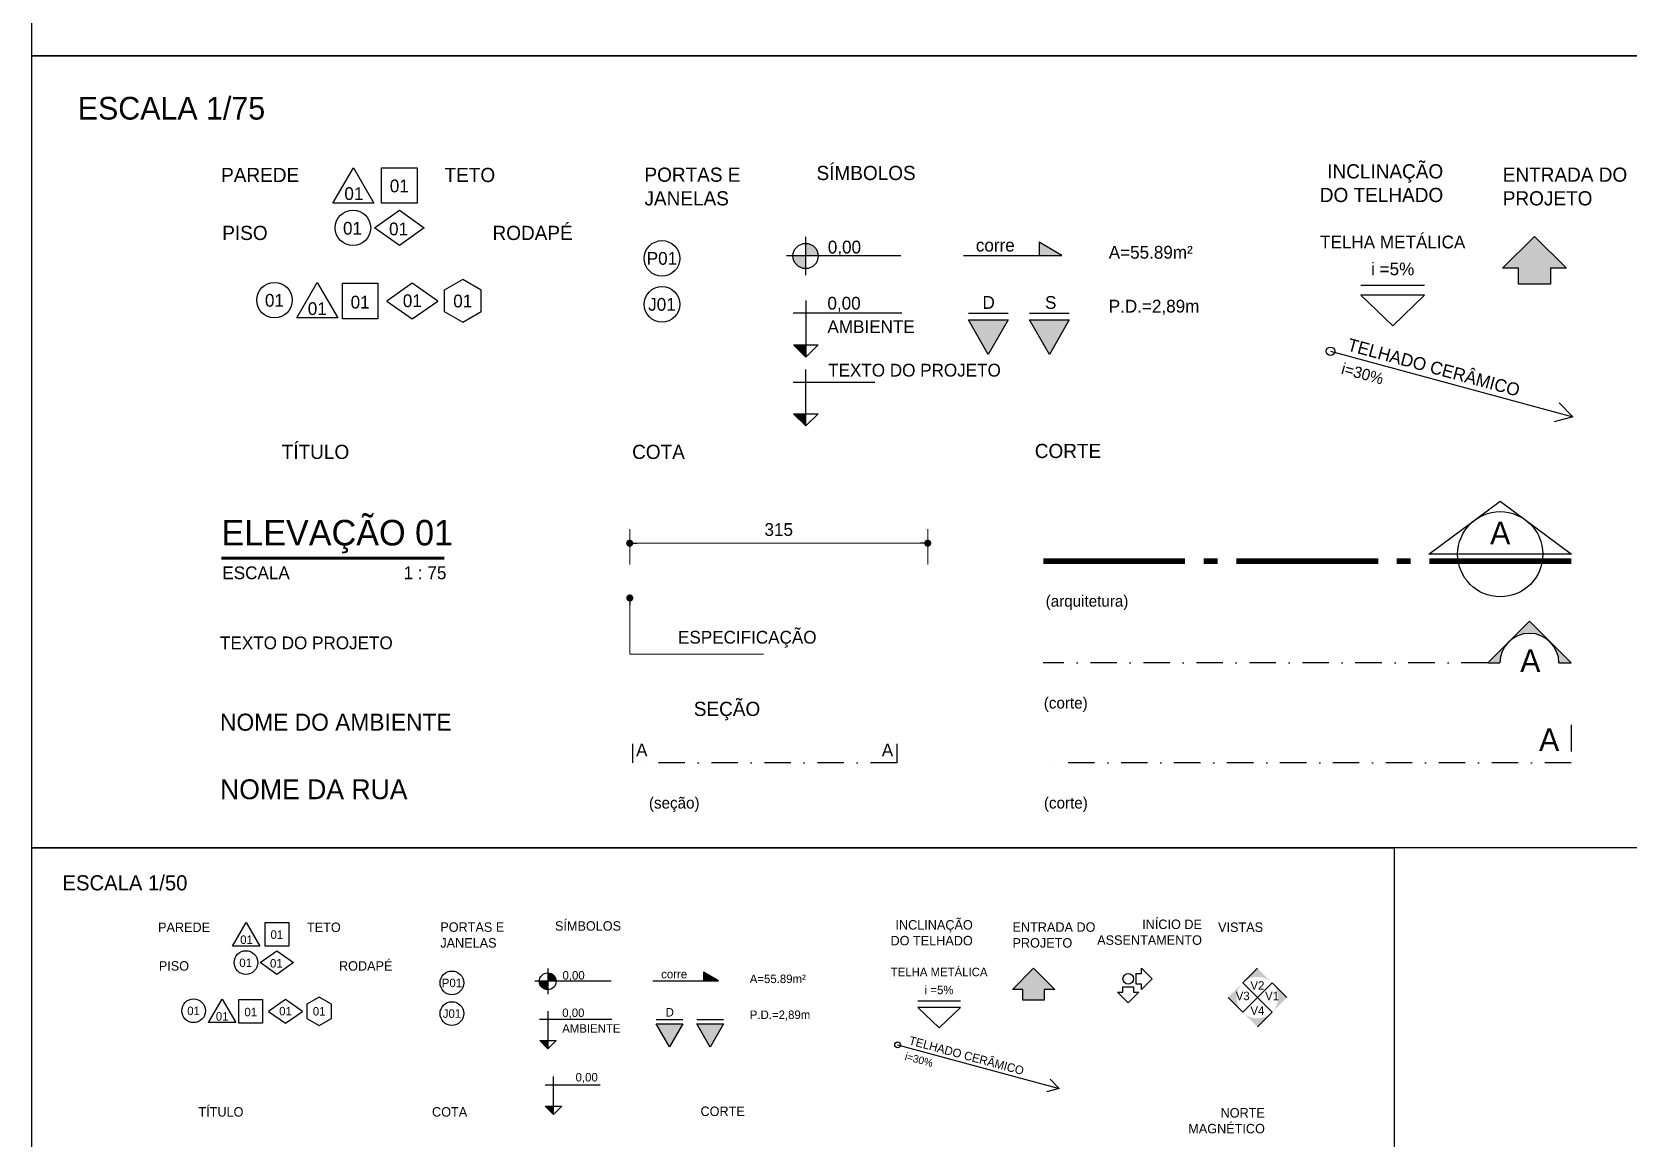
# Model space of a CAD drawing. Header units: centimetres. Extents: x 30244 to 591333, y -111940 to 104227.
# Drawn here: x 40301 to 41988, y -69932 to -68763 of the extents above; entities that cross this region are included whole.
import ezdxf
from ezdxf.enums import TextEntityAlignment as Align

# ---------------------------------------------------------------- set-up
doc = ezdxf.new("R2010")
doc.units = ezdxf.units.CM
doc.header["$LTSCALE"] = 4
doc.linetypes.add('DASHDOT', pattern=[25.4, 12.7, -6.35, 0, -6.35])
for name, color, linetype in [('0.6', 6, 'Continuous'), ('B-CORTE', 4, 'DASHDOT'), ('B-COTAS', 1, 'Continuous'), ('B-SIMBOLOS', 2, 'Continuous'), ('C-TEXTO-02', 2, 'Continuous')]:
    doc.layers.add(name, color=color, linetype=linetype)
doc.layers.add('C-TEXTO-01', color=2, linetype='Continuous', lineweight=20)
doc.layers.add('C-TEXTO-03', color=2, linetype='Continuous', lineweight=20)
doc.styles.add('Esc.50', font='ERASLGHT.TTF', dxfattribs={"height": 9})
doc.styles.add('Esc.75', font='ERASLGHT.TTF', dxfattribs={"height": 13.5})
doc.styles.add('RSA', font='arial.ttf')
doc.styles.add('S0', font='ERASDEMI.TTF')
doc.styles.add('S1', font='romans.shx', dxfattribs={"height": 100})
doc.styles.add('S2', font='romans.shx', dxfattribs={"height": 0.2})
doc.styles.add('Símbolos', font='ERASLGHT.TTF')
doc.dimstyles.new('ARQ75', dxfattribs={"dimscale": 75, "dimtxt": 13.5, "dimasz": 0.1, "dimexe": 0.2, "dimexo": 0.2, "dimgap": 0.1, "dimtad": 1, "dimzin": 12, "dimdsep": 46, "dimtxsty": 'Esc.75', "dimblk": 'DOT', "dimcen": 0.4, "dimclrd": 256, "dimclre": 256, "dimclrt": 2, "dimadec": 0, "dimazin": 0, "dimtfac": 1, "dimtix": 1, "dimtmove": 2, "dimatfit": 3, "dimldrblk": 'DOT', "dimfxl": 0.3, "dimfxlon": 1, "dimtolj": 1, "dimtzin": 12, "dimlwd": 9, "dimlwe": 9, "dimarcsym": 0})

# ---------------------------------------------------------------- blocks, each defined once
blk = doc.blocks.new('PADRÃO - ESPECIFICAÇÕES')
blk.add_lwpolyline([(-168, 276), (-24, 26), (-312, 26), (-168, 276)])
for points in [[(31, 276), (281, 276), (281, 26), (31, 26)], [(-19, -147), (156, -22), (331, -147), (156, -272)]]:
    blk.add_lwpolyline(points, close=True)
blk.add_circle((-171, -147), 125)
at = {"style": 'S1'}
for tag, p in [('PAREDE', (-164, 50)), ('TETO', (156, 103)), ('PISO', (-151, -195)), ('RODAPÉ', (156, -217))]:
    blk.add_attdef(tag, text='', height=100, dxfattribs=at).set_placement(p, align=Align.CENTER)
blk = doc.blocks.new('*U32')
blk.add_lwpolyline([(0.288, 0), (-0.288, 0), (0, 0.498)], close=True)
at = {"style": 'S2'}
blk.add_attdef('PAREDE', text='', height=0.2, dxfattribs=at).set_placement((0, 0.041), align=Align.CENTER)
blk = doc.blocks.new('PADRÃO - PISO')
blk.add_circle((0, 0), 0.25)
at = {"style": 'S2'}
blk.add_attdef('PISO', text='', height=0.2, dxfattribs=at).set_placement((0, -0.092), align=Align.CENTER)
blk = doc.blocks.new('PADRÃO - TETO')
blk.add_lwpolyline([(-0.25, -0.25), (-0.25, 0.25), (0.25, 0.25), (0.25, -0.25)], close=True)
at = {"style": 'S2'}
blk.add_attdef('TETO', text='', height=0.2, dxfattribs=at).set_placement((0, -0.105), align=Align.CENTER)
blk = doc.blocks.new('*U45')
blk.add_lwpolyline([(0.359, 0.25), (0, 0.5), (0, 0.5), (-0.359, 0.25), (-0.359, 0.25), (0, 0), (0.359, 0.25)])
at = {"style": 'S2'}
blk.add_attdef('RODAPÉ', text='', height=0.2, dxfattribs=at).set_placement((0, 0.145), align=Align.CENTER)
blk = doc.blocks.new('PADRÃO - DIVERSOS')
blk.add_lwpolyline([(0, 0.3), (-0.26, 0.15), (-0.26, -0.15), (0, -0.3), (0.26, -0.15), (0.26, 0.15)], close=True)
at = {"style": 'S2'}
blk.add_attdef('DIVERSOS', text='', height=0.2, dxfattribs=at).set_placement((0, -0.092), align=Align.CENTER)
blk = doc.blocks.new('*U42')
blk.add_hatch(color=256).paths.add_polyline_path([(0.485, 0.485), (0.97, 0), (0.485, -0.485, 0.414214)])
for p, q in [((0.485, 0.485), (0, 0)), ((0, 0), (0.485, -0.485)), ((0.97, 0), (0.485, 0.485))]:
    blk.add_line(p, q)
at = {"layer": 'B-SIMBOLOS', "style": 'S2'}
blk.add_attdef('V1-V2-V3-V4', text='', height=0.2, dxfattribs=at).set_placement((0.485, -0.086), align=Align.CENTER)
blk = doc.blocks.new('*U29')
blk.add_hatch(color=256).paths.add_polyline_path([(0.485, -0.485), (0, -0.97), (-0.485, -0.485, 0.414214)])
for p, q in [((0, 0), (-0.485, -0.485)), ((0.485, -0.485), (0, 0)), ((0, -0.97), (0.485, -0.485))]:
    blk.add_line(p, q)
at = {"layer": 'B-SIMBOLOS', "style": 'S2'}
blk.add_attdef('V1-V2-V3-V4', text='', height=0.2, dxfattribs=at).set_placement((0, -0.571), align=Align.CENTER)
blk = doc.blocks.new('*U30')
blk.add_hatch(color=256).paths.add_polyline_path([(-0.485, -0.485), (-0.97, 0), (-0.485, 0.485, 0.414214)])
for p, q in [((0, 0), (-0.485, 0.485)), ((-0.485, -0.485), (0, 0)), ((-0.97, 0), (-0.485, -0.485))]:
    blk.add_line(p, q)
at = {"layer": 'B-SIMBOLOS', "style": 'S2'}
blk.add_attdef('V1-V2-V3-V4', text='', height=0.2, dxfattribs=at).set_placement((-0.485, -0.086), align=Align.CENTER)
blk = doc.blocks.new('*U31')
blk.add_hatch(color=256).paths.add_polyline_path([(-0.485, 0.485), (0, 0.97), (0.485, 0.485, 0.414214)])
for p, q in [((0, 0.97), (-0.485, 0.485)), ((-0.485, 0.485), (0, 0)), ((0, 0), (0.485, 0.485))]:
    blk.add_line(p, q)
at = {"layer": 'B-SIMBOLOS', "style": 'S2'}
blk.add_attdef('V1-V2-V3-V4', text='', height=0.2, dxfattribs=at).set_placement((0, 0.399), align=Align.CENTER)
blk = doc.blocks.new('*U21')
h = blk.add_hatch(color=256)
h.paths.add_polyline_path([(0.269, 0.178), (0.269, 0), (0.447, 0, 0.414214)])
h.paths.add_polyline_path([(0.269, 0), (0.091, 0, 0.414214), (0.269, -0.178)])
for p, q in [((0.269, 0.269), (0.269, -0.269)), ((1.61, 0), (0, 0))]:
    blk.add_line(p, q)
blk.add_circle((0.269, 0), 0.178)
at = {"style": 'S2'}
blk.add_attdef('NÍVEL', (0.582, 0.036), '', height=0.2, dxfattribs=at)
blk = doc.blocks.new('PADRÃO - NIVEL AMBIENTE1')
blk.add_hatch(color=256).paths.add_polyline_path([(0.269, -0.447), (0.095, -0.447), (0.269, -0.62)])
for p, q in [((0.269, 0.178), (0.269, -0.62)), ((1.621, 0), (0.091, 0)), ((0.269, -0.62), (0.095, -0.447)), ((0.095, -0.447), (0.443, -0.447)), ((0.269, -0.62), (0.443, -0.447))]:
    blk.add_line(p, q)
at = {"style": 'S2'}
for tag, p in [('NÍVEL', (0.572, 0.051)), ('AMBIENTE', (0.572, -0.28))]:
    blk.add_attdef(tag, p, '', height=0.2, dxfattribs=at)
blk = doc.blocks.new('*U33')
blk.add_line((-0.45, 0.573), (0.45, 0.573))
blk.add_lwpolyline([(0, 0), (0.45, 0.433), (-0.45, 0.433)], close=True)
at = {"style": 'S2'}
for tag, p in [('COBERTURA', (0, 1.092)), ('INCLINAÇÃO', (0, 0.713))]:
    blk.add_attdef(tag, text='', height=0.2, dxfattribs=at).set_placement(p, align=Align.CENTER)
blk = doc.blocks.new('DESCE11')
h = blk.add_hatch(color=256)
h.dxf.hatch_style = 1
h.paths.add_polyline_path([(-1779.84, 290.55), (-1792.34, 290.55), (-1786.09, 279.72)])
blk.add_line((-1779.84, 292.55), (-1792.34, 292.55))
blk.add_lwpolyline([(-1786.09, 279.72), (-1792.34, 290.55), (-1779.84, 290.55)], close=True)
blk = doc.blocks.new('*U47')
blk.add_line((6.25, 12.83), (-6.25, 12.83))
blk.add_lwpolyline([(0, 0), (-6.25, 10.83), (6.25, 10.83)], close=True)
at = {"layer": 'C-TEXTO-01', "style": 'Símbolos'}
blk.add_text('D', height=4, dxfattribs=at).set_placement((-1.82, 14.31))
blk = doc.blocks.new('A$C114277C9')
h = blk.add_hatch(color=256)
h.dxf.hatch_style = 1
h.paths.add_polyline_path([(852, 148), (852, 0), (1109, 0)])
for p, q in [((0, 0), (1109, 0)), ((1109, 0), (852, 148)), ((852, 148), (852, 0))]:
    blk.add_line(p, q)
blk = doc.blocks.new('JANELA')
blk.add_circle((0, 0), 31.2)
at = {"color": 7, "style": 'RSA'}
blk.add_attdef('J', text='', height=20, dxfattribs=at).set_placement((0, 0), align=Align.MIDDLE_CENTER)
blk = doc.blocks.new('SENTIDO INCL')
for p, q in [((0, 0), (295, 0)), ((295, 0), (275.1, 11.5)), ((295, 0), (275.1, -11.5))]:
    blk.add_line(p, q)
blk.add_circle((0, 0), 5)
at = {"color": 7, "style": 'RSA'}
for tag, p in [('SENTIDO', (17.9, 6)), ('INCLINAÇÃO', (18.3, -22.1))]:
    blk.add_attdef(tag, p, '', height=15, dxfattribs=at)
blk = doc.blocks.new('*U28')
for p, q in [((-0.5, 0.25), (0, 0.75)), ((0, 0.75), (0.5, 0.25)), ((-0.25, 0.25), (-0.5, 0.25)), ((-0.25, 0), (-0.25, 0.25)), ((0.5, 0.25), (0.25, 0.25)), ((0.25, 0.25), (0.25, 0)), ((0.25, 0), (-0.25, 0))]:
    blk.add_line(p, q)
blk = doc.blocks.new('*U41')
for p, q in [((0.187, -0.125), (0.187, 0.125)), ((0.187, 0.125), (0.312, 0.125)), ((0.312, 0.25), (0.562, 0)), ((0.312, 0.125), (0.312, 0.25)), ((0.562, 0), (0.312, -0.25)), ((0, -0.562), (-0.25, -0.313)), ((-0.25, -0.313), (-0.125, -0.313)), ((-0.125, -0.313), (-0.125, -0.187)), ((-0.125, -0.187), (0.125, -0.187)), ((0.25, -0.313), (0, -0.562)), ((0.125, -0.187), (0.125, -0.313)), ((0.125, -0.313), (0.25, -0.313)), ((0.312, -0.125), (0.187, -0.125)), ((0.312, -0.25), (0.312, -0.125))]:
    blk.add_line(p, q)
blk.add_circle((0, 0), 0.125)
blk = doc.blocks.new('*U48')
blk.add_line((-1779.84, 292.55), (-1792.34, 292.55))
blk.add_lwpolyline([(-1786.09, 279.72), (-1792.34, 290.55), (-1779.84, 290.55)], close=True)
at = {"layer": 'C-TEXTO-01', "style": 'Símbolos'}
blk.add_text('S', height=4, dxfattribs=at).set_placement((-1787.45, 294.03))
blk = doc.blocks.new('DOT')
at = {"color": 0, "linetype": 'ByBlock'}
blk.add_line((-0.5, 0), (-1, 0), dxfattribs=at)
at = {"color": 0, "linetype": 'ByBlock', "const_width": 0.5}
blk.add_lwpolyline([(-0.25, 0, 1), (0.25, 0, 1)], format="xyb", close=True, dxfattribs=at)
blk = doc.blocks.new('*D50')
at = {"layer": 'B-COTAS', "lineweight": 9, "transparency": 16777216}
for p, q in [((40932.5, -69326.1), (40932.5, -69288.6)), ((41247.5, -69326.1), (41247.5, -69288.6)), ((40940, -69303.6), (41240, -69303.6))]:
    blk.add_line(p, q, dxfattribs=at)
at = {"layer": 'DEFPOINTS', "color": 0, "transparency": 16777216}
for p in [(41247.5, -69303.6), (40932.5, -69421), (41247.5, -69421.1)]:
    blk.add_point(p, dxfattribs=at)
at = {"layer": 'B-COTAS', "lineweight": 9, "transparency": 16777216, "xscale": 7.5, "yscale": 7.5, "zscale": 7.5, "rotation": 180}
blk.add_blockref('DOT', (40932.5, -69303.6), dxfattribs=at)
at = {"layer": 'B-COTAS', "lineweight": 9, "transparency": 16777216, "xscale": 7.5, "yscale": 7.5, "zscale": 7.5}
blk.add_blockref('DOT', (41247.5, -69303.6), dxfattribs=at)
at = {"layer": 'B-COTAS', "color": 2, "transparency": 16777216, "insert": (41090, -69289.2), "char_height": 13.5, "attachment_point": 5, "style": 'Esc.75'}
blk.add_mtext('\\A1;315', dxfattribs=at)
blk = doc.blocks.new('_Dot')
at = {"color": 0, "linetype": 'ByBlock', "lineweight": -2}
blk.add_line((-0.5, 0), (-1, 0), dxfattribs=at)
at = {"color": 0, "linetype": 'ByBlock', "const_width": 0.5}
blk.add_lwpolyline([(-0.25, 0, 1), (0.25, 0, 1)], format="xyb", close=True, dxfattribs=at)
blk = doc.blocks.new('*U40')
blk.add_lwpolyline([(40.25, 5.28), (46.53, 0.6), (33.97, 0.6)], close=True)
at = {"ltscale": 0.7, "const_width": 0.5}
for points in [[(12.5, 0), (0, 0)], [(15.37, 0), (14.12, 0)], [(29.5, 0), (17, 0)], [(32.37, 0), (31.12, 0)], [(46.5, 0), (34, 0)]]:
    blk.add_lwpolyline(points, dxfattribs=at)
blk.add_circle((40.25, 0.6), 3.75)
at = {"style": 'S0'}
blk.add_attdef('LETRA_CORTE', text='', height=2, dxfattribs=at).set_placement((40.25, 2.48), align=Align.MIDDLE_CENTER)
blk = doc.blocks.new('A$C4B335074')
at = {"layer": 'B-CORTE', "linetype": 'Continuous'}
h = blk.add_hatch(color=256, dxfattribs=at)
h.paths.add_polyline_path([(14.71, 14.71), (7.35, 7.35, -0.414214), (22.06, 7.35)])
h.paths.add_polyline_path([(22.06, 7.35, -0.198912), (25.11, 0), (29.42, 0)])
h.paths.add_polyline_path([(7.35, 7.35), (0, 0), (4.31, 0, -0.198912)])
for p, q in [((14.71, 14.71), (0, 0)), ((29.42, 0), (14.71, 14.71)), ((0, 0), (4.31, 0)), ((25.11, 0), (29.42, 0))]:
    blk.add_line(p, q, dxfattribs=at)
at = {"layer": 'B-CORTE', "linetype": 'Continuous', "ltscale": 0.4}
blk.add_arc((14.71, 0), 10.4, 0, 180, dxfattribs=at)
blk = doc.blocks.new('NÍVEL 50')
at = {"layer": 'B-SIMBOLOS'}
h = blk.add_hatch(color=256, dxfattribs=at)
h.dxf.hatch_style = 1
h.paths.add_polyline_path([(40852, -69907.3), (40852, -69898.6), (40843.3, -69898.6)])
blk.add_line((40843.1, -69876.2), (40901.2, -69876.2), dxfattribs=at)
blk.add_lwpolyline([(40852, -69907.3), (40843.3, -69898.6), (40860.7, -69898.6), (40852, -69907.3), (40852, -69867.3)], dxfattribs=at)
blk = doc.blocks.new('NÍVEL 75')
at = {"layer": 'B-SIMBOLOS'}
h = blk.add_hatch(color=256, dxfattribs=at)
h.dxf.hatch_style = 1
h.paths.add_polyline_path([(41105.7, -69166.7), (41118.8, -69179.7), (41118.8, -69166.7)])
blk.add_line((41105.4, -69133.2), (41191.5, -69133.2), dxfattribs=at)
blk.add_lwpolyline([(41118.8, -69179.7), (41105.7, -69166.7), (41131.8, -69166.7), (41118.8, -69179.7), (41118.8, -69119.9)], dxfattribs=at)

msp = doc.modelspace()

# ---------------------------------------------------------------- hatches: boundary and pattern name
at = {"layer": 'B-SIMBOLOS'}
h = msp.add_hatch(color=256, dxfattribs=at)
h.dxf.hatch_style = 1
h.paths.add_polyline_path([(41888.758, -68979.26), (41855.008, -69013.01), (41871.883, -69013.01), (41871.883, -69029.885), (41905.633, -69029.885), (41905.633, -69013.01), (41922.508, -69013.01)])
h = msp.add_hatch(color=256, dxfattribs=at)
h.dxf.hatch_style = 1
h.paths.add_polyline_path([(41332.59, -69067.625), (41290.403, -69067.625), (41311.496, -69104.16)])
h = msp.add_hatch(color=256, dxfattribs=at)
h.dxf.hatch_style = 1
h.paths.add_polyline_path([(41397.097, -69067.633), (41354.909, -69067.633), (41376.003, -69104.168)])
h = msp.add_hatch(color=256, dxfattribs=at)
h.dxf.hatch_style = 1
h.paths.add_polyline_path([(41359.418, -69752.815), (41336.918, -69775.315), (41348.168, -69775.315), (41348.168, -69786.565), (41370.668, -69786.565), (41370.668, -69775.315), (41381.918, -69775.315)])
h = msp.add_hatch(color=256, dxfattribs=at)
h.dxf.hatch_style = 1
h.paths.add_polyline_path([(40988.639, -69811.725), (40960.514, -69811.725), (40974.576, -69836.082)])

# ---------------------------------------------------------------- linework, layer by layer
at = {"layer": 'B-CORTE', "ltscale": 0.55}
msp.add_line((41839.297, -69430.076), (41369.544, -69430.076), dxfattribs=at)
for points in [[(41927.544, -69495.649), (41927.544, -69535.77), (41369.544, -69535.77)], [(41214.856, -69515.709), (41214.856, -69535.77), (40935.856, -69535.77), (40935.856, -69515.709)]]:
    msp.add_lwpolyline(points, dxfattribs=at)
at = {"layer": 'C-TEXTO-01', "const_width": 3}
msp.add_lwpolyline([(40501.008, -69319.444), (40736.513, -69319.444)], dxfattribs=at)
at = {"layer": 'DEFPOINTS', "color": 9}
for points in [[(40300.736, -67672.183), (43180.334, -67672.183), (43180.334, -68788.412), (40300.736, -68788.412)], [(40300.736, -68788.412), (42460.434, -68788.412), (42460.434, -69625.583), (40300.736, -69625.583)], [(40300.736, -69625.583), (41740.535, -69625.583), (41740.535, -70183.697), (40300.736, -70183.697)]]:
    msp.add_lwpolyline(points, close=True, dxfattribs=at)

# ---------------------------------------------------------------- block references
at = {"layer": '0.6'}
for name in ['NÍVEL 75', 'NÍVEL 50']:
    msp.add_blockref(name, (0, 0), dxfattribs=at)
at = {"layer": 'B-CORTE', "xscale": 3, "yscale": 3, "zscale": 3}
msp.add_blockref('A$C4B335074', (41839.297, -69430.076), dxfattribs=at)
at = {"layer": 'B-SIMBOLOS'}
ref = msp.add_blockref('PADRÃO - ESPECIFICAÇÕES', (40665.665, -68948.232), dxfattribs=dict(at, xscale=0.150000000030559, yscale=0.150000000030559, zscale=0.150000000030559))
ref.add_attrib('RODAPÉ', '01', dxfattribs={"layer": 'C-TEXTO-01', "height": 13.5, "style": 'Símbolos'}).set_placement((40688.204, -68978.134), align=Align.CENTER)
ref.add_attrib('TETO', '01', dxfattribs={"layer": 'C-TEXTO-01', "height": 13.5, "style": 'Símbolos'}).set_placement((40688.998, -68932.732), align=Align.CENTER)
ref.add_attrib('PISO', '01', dxfattribs={"layer": 'C-TEXTO-01', "height": 13.5, "style": 'Símbolos'}).set_placement((40639.549, -68977.471), align=Align.CENTER)
ref.add_attrib('PAREDE', '01', dxfattribs={"layer": 'C-TEXTO-01', "height": 13.5, "style": 'Símbolos'}).set_placement((40640.996, -68940.804), align=Align.CENTER)
ref = msp.add_blockref('*U33', (41738.907, -69073.889), dxfattribs=dict(at, xscale=75, yscale=75, zscale=75))
ref.add_attrib('COBERTURA', 'TELHA METÁLICA', dxfattribs={"layer": 'C-TEXTO-01', "height": 13.5, "style": 'Símbolos'}).set_placement((41738.907, -68991.978), align=Align.CENTER)
ref.add_attrib('INCLINAÇÃO', 'i =5%', dxfattribs={"layer": 'C-TEXTO-01', "height": 13.5, "style": 'Símbolos'}).set_placement((41738.907, -69020.411), align=Align.CENTER)
ref = msp.add_blockref('JANELA', (40966.587, -69002.551), dxfattribs=dict(at, xscale=0.602678571434808, yscale=0.602678571434808, zscale=0.602678571434808))
ref.add_attrib('J', 'P01', dxfattribs={"layer": 'C-TEXTO-01', "color": 1, "height": 13.5, "style": 'Símbolos'}).set_placement((40966.588, -69002.55), align=Align.MIDDLE_CENTER)
ref = msp.add_blockref('*U21', (41098.247, -68999.995), dxfattribs=dict(at, xscale=75, yscale=75, zscale=75))
ref.add_attrib('NÍVEL', '0,00', (41141.878, -68997.305), dxfattribs={"layer": 'C-TEXTO-01', "height": 13.5, "style": 'Esc.75'})
for name, p, xscale, yscale, zscale in [('A$C114277C9', (41285.294, -68999.346), 0.09375, 0.09375, 0.09375), ('*U28', (41888.758, -69029.885), 67.5, 67.5, 67.5), ('*U47', (41311.496, -69104.16), 3.375, 3.375, 3.375), ('*U48', (47404.072, -70048.23), 3.375, 3.375, 3.375), ('*U28', (41359.418, -69786.565), 45, 45, 45), ('*U41', (41459.408, -69764.065), 45, 45, 45), ('A$C114277C9', (40957.108, -69766.206), 0.0625, 0.0625, 0.0625), ('*U47', (40974.576, -69836.082), 2.25, 2.25, 2.25), ('DESCE11', (45036.294, -70465.462), 2.25, 2.25, 2.25)]:
    msp.add_blockref(name, p, dxfattribs=dict(at, xscale=xscale, yscale=yscale, zscale=zscale))
ref = msp.add_blockref('PADRÃO - PISO', (40557.061, -69046.749), dxfattribs=dict(at, xscale=75, yscale=75, zscale=75))
ref.add_attrib('PISO', '01', dxfattribs={"layer": 'C-TEXTO-01', "height": 13.5, "style": 'Símbolos'}).set_placement((40557.061, -69053.618), align=Align.CENTER)
ref = msp.add_blockref('*U32', (40602.315, -69065.499), dxfattribs=dict(at, xscale=75, yscale=75, zscale=75))
ref.add_attrib('PAREDE', '01', dxfattribs={"layer": 'C-TEXTO-01', "height": 13.5, "style": 'Símbolos'}).set_placement((40602.315, -69062.389), align=Align.CENTER)
ref = msp.add_blockref('PADRÃO - DIVERSOS', (40756.04, -69047.468), dxfattribs=dict(at, xscale=75, yscale=75, zscale=75))
ref.add_attrib('DIVERSOS', '01', dxfattribs={"layer": 'C-TEXTO-01', "height": 13.5, "style": 'Símbolos'}).set_placement((40756.04, -69054.337), align=Align.CENTER)
ref = msp.add_blockref('PADRÃO - TETO', (40647.611, -69047.616), dxfattribs=dict(at, xscale=75, yscale=75, zscale=75))
ref.add_attrib('TETO', '01', dxfattribs={"layer": 'C-TEXTO-01', "height": 13.5, "style": 'Símbolos'}).set_placement((40647.611, -69055.521), align=Align.CENTER)
ref = msp.add_blockref('*U45', (40702.775, -69066.366), dxfattribs=dict(at, xscale=75, yscale=75, zscale=75))
ref.add_attrib('RODAPÉ', '01', dxfattribs={"layer": 'C-TEXTO-01', "height": 13.5, "style": 'Símbolos'}).set_placement((40702.775, -69054.04), align=Align.CENTER)
ref = msp.add_blockref('JANELA', (40966.587, -69051.144), dxfattribs=dict(at, xscale=0.602678571434808, yscale=0.602678571434808, zscale=0.602678571434808))
ref.add_attrib('J', 'J01', dxfattribs={"layer": 'C-TEXTO-01', "color": 1, "height": 13.5, "style": 'Símbolos'}).set_placement((40966.588, -69051.143), align=Align.MIDDLE_CENTER)
ref = msp.add_blockref('PADRÃO - NIVEL AMBIENTE1', (41098.574, -69060.473), dxfattribs=dict(at, xscale=75, yscale=75, zscale=75))
ref.add_attrib('NÍVEL', '0,00', (41141.481, -69056.647), dxfattribs={"layer": 'C-TEXTO-01', "height": 13.5, "style": 'Símbolos'})
ref.add_attrib('AMBIENTE', 'AMBIENTE', (41141.481, -69081.495), dxfattribs={"layer": 'C-TEXTO-01', "height": 13.5, "style": 'Símbolos'})
ref = msp.add_blockref('SENTIDO INCL', (41673.069, -69100.719), dxfattribs=dict(at, xscale=0.8999999999706341, yscale=0.8999999999706341, zscale=0.8999999999706341, rotation=344.8662196923002))
ref.add_attrib('INCLINAÇÃO', 'i=30%', (41683.732, -69124.213), dxfattribs={"layer": 'C-TEXTO-01', "height": 12, "rotation": 344.86622, "style": 'Símbolos'})
ref.add_attrib('SENTIDO', 'TELHADO CERÂMICO', (41690.006, -69099.741), dxfattribs={"layer": 'C-TEXTO-01', "height": 13.5, "rotation": 344.86622, "style": 'Símbolos'})
ref = msp.add_blockref('*U40', (41369.544, -69322.45), dxfattribs=dict(at, xscale=12, yscale=12, zscale=12))
ref.add_attrib('LETRA_CORTE', 'A', dxfattribs={"layer": 'C-TEXTO-01', "lineweight": -2, "height": 24, "style": 'Símbolos'}).set_placement((41852.544, -69292.75), align=Align.MIDDLE_CENTER)
ref = msp.add_blockref('PADRÃO - ESPECIFICAÇÕES', (40544.022, -69732.13), dxfattribs=dict(at, xscale=0.1000000000203727, yscale=0.1000000000203727, zscale=0.1000000000203727))
ref.add_attrib('RODAPÉ', '01', dxfattribs={"layer": 'C-TEXTO-01', "height": 9, "style": 'Símbolos'}).set_placement((40559.048, -69752.065), align=Align.CENTER)
ref.add_attrib('TETO', '01', dxfattribs={"layer": 'C-TEXTO-01', "height": 9, "style": 'Símbolos'}).set_placement((40559.578, -69721.797), align=Align.CENTER)
ref.add_attrib('PISO', '01', dxfattribs={"layer": 'C-TEXTO-01', "height": 9, "style": 'Símbolos'}).set_placement((40526.611, -69751.622), align=Align.CENTER)
ref.add_attrib('PAREDE', '01', dxfattribs={"layer": 'C-TEXTO-01', "height": 9, "style": 'Símbolos'}).set_placement((40527.576, -69727.178), align=Align.CENTER)
ref = msp.add_blockref('*U21', (40832.41, -69766.639), dxfattribs=dict(at, xscale=50, yscale=50, zscale=50))
ref.add_attrib('NÍVEL', '0,00', (40861.498, -69764.845), dxfattribs={"layer": 'C-TEXTO-01', "height": 9, "style": 'Esc.50'})
ref = msp.add_blockref('*U33', (41259.517, -69815.901), dxfattribs=dict(at, xscale=50, yscale=50, zscale=50))
ref.add_attrib('COBERTURA', 'TELHA METÁLICA', dxfattribs={"layer": 'C-TEXTO-01', "height": 9, "style": 'Símbolos'}).set_placement((41259.517, -69761.294), align=Align.CENTER)
ref.add_attrib('INCLINAÇÃO', 'i =5%', dxfattribs={"layer": 'C-TEXTO-01', "height": 9, "style": 'Símbolos'}).set_placement((41259.517, -69780.249), align=Align.CENTER)
ref = msp.add_blockref('*U31', (41595.886, -69783.851), dxfattribs=dict(at, xscale=32, yscale=32, zscale=32))
ref.add_attrib('V1-V2-V3-V4', 'V2', dxfattribs={"layer": 'C-TEXTO-01', "height": 9, "style": 'Símbolos'}).set_placement((41595.886, -69771.072), align=Align.MIDDLE_CENTER)
ref = msp.add_blockref('JANELA', (40744.637, -69768.343), dxfattribs=dict(at, xscale=0.401785714289872, yscale=0.401785714289872, zscale=0.401785714289872))
ref.add_attrib('J', 'P01', dxfattribs={"layer": 'C-TEXTO-01', "color": 1, "height": 9, "style": 'Símbolos'}).set_placement((40744.637, -69768.342), align=Align.MIDDLE_CENTER)
ref = msp.add_blockref('*U30', (41595.886, -69783.851), dxfattribs=dict(at, xscale=32, yscale=32, zscale=32))
ref.add_attrib('V1-V2-V3-V4', 'V3', dxfattribs={"layer": 'C-TEXTO-01', "height": 9, "style": 'Símbolos'}).set_placement((41580.368, -69786.589), align=Align.CENTER)
ref = msp.add_blockref('*U42', (41595.886, -69783.851), dxfattribs=dict(at, xscale=32, yscale=32, zscale=32))
ref.add_attrib('V1-V2-V3-V4', 'V1', dxfattribs={"layer": 'C-TEXTO-01', "height": 9, "style": 'Símbolos'}).set_placement((41611.404, -69786.589), align=Align.CENTER)
ref = msp.add_blockref('PADRÃO - PISO', (40471.62, -69797.808), dxfattribs=dict(at, xscale=50, yscale=50, zscale=50))
ref.add_attrib('PISO', '01', dxfattribs={"layer": 'C-TEXTO-01', "height": 9, "style": 'Símbolos'}).set_placement((40471.62, -69802.387), align=Align.CENTER)
ref = msp.add_blockref('*U32', (40501.789, -69810.308), dxfattribs=dict(at, xscale=50, yscale=50, zscale=50))
ref.add_attrib('PAREDE', '01', dxfattribs={"layer": 'C-TEXTO-01', "height": 9, "style": 'Símbolos'}).set_placement((40501.789, -69808.235), align=Align.CENTER)
ref = msp.add_blockref('PADRÃO - TETO', (40531.986, -69798.386), dxfattribs=dict(at, xscale=50, yscale=50, zscale=50))
ref.add_attrib('TETO', '01', dxfattribs={"layer": 'C-TEXTO-01', "height": 9, "style": 'Símbolos'}).set_placement((40531.986, -69803.656), align=Align.CENTER)
ref = msp.add_blockref('*U45', (40568.762, -69810.886), dxfattribs=dict(at, xscale=50, yscale=50, zscale=50))
ref.add_attrib('RODAPÉ', '01', dxfattribs={"layer": 'C-TEXTO-01', "height": 9, "style": 'Símbolos'}).set_placement((40568.762, -69802.668), align=Align.CENTER)
ref = msp.add_blockref('PADRÃO - DIVERSOS', (40604.272, -69798.287), dxfattribs=dict(at, xscale=50, yscale=50, zscale=50))
ref.add_attrib('DIVERSOS', '01', dxfattribs={"layer": 'C-TEXTO-01', "height": 9, "style": 'Símbolos'}).set_placement((40604.272, -69802.867), align=Align.CENTER)
ref = msp.add_blockref('*U29', (41595.886, -69783.851), dxfattribs=dict(at, xscale=32, yscale=32, zscale=32))
ref.add_attrib('V1-V2-V3-V4', 'V4', dxfattribs={"layer": 'C-TEXTO-01', "height": 9, "style": 'Símbolos'}).set_placement((41595.886, -69802.107), align=Align.CENTER)
ref = msp.add_blockref('JANELA', (40744.637, -69800.738), dxfattribs=dict(at, xscale=0.401785714289872, yscale=0.401785714289872, zscale=0.401785714289872))
ref.add_attrib('J', 'J01', dxfattribs={"layer": 'C-TEXTO-01', "color": 1, "height": 9, "style": 'Símbolos'}).set_placement((40744.637, -69800.737), align=Align.MIDDLE_CENTER)
ref = msp.add_blockref('PADRÃO - NIVEL AMBIENTE1', (40832.628, -69806.957), dxfattribs=dict(at, xscale=50, yscale=50, zscale=50))
ref.add_attrib('NÍVEL', '0,00', (40861.233, -69804.407), dxfattribs={"layer": 'C-TEXTO-01', "height": 9, "style": 'Símbolos'})
ref.add_attrib('AMBIENTE', 'AMBIENTE', (40861.233, -69820.972), dxfattribs={"layer": 'C-TEXTO-01', "height": 9, "style": 'Símbolos'})
ref = msp.add_blockref('SENTIDO INCL', (41215.625, -69833.788), dxfattribs=dict(at, xscale=0.5999999999804227, yscale=0.5999999999804227, zscale=0.5999999999804227, rotation=344.8662196923002))
ref.add_attrib('INCLINAÇÃO', 'i=30%', (41222.733, -69849.451), dxfattribs={"layer": 'C-TEXTO-01', "height": 8, "rotation": 344.86622, "style": 'Símbolos'})
ref.add_attrib('SENTIDO', 'TELHADO CERÂMICO', (41226.916, -69833.136), dxfattribs={"layer": 'C-TEXTO-01', "height": 9, "rotation": 344.86622, "style": 'Símbolos'})

# ---------------------------------------------------------------- texts
at = {"layer": 'B-COTAS', "color": 2, "insert": (40983.559, -69396.24), "char_height": 13.5, "attachment_point": 1, "style": 'Esc.75'}
msp.add_mtext('ESPECIFICAÇÃO', dxfattribs=at)
at = {"layer": 'C-TEXTO-01', "attachment_point": 7, "style": 'Símbolos'}
for s, insert, char_height in [('corre', (41298.331, -68995.505), 13.5), ('A=55.89m²', (41438.784, -69003.05), 13.5), ('P.D.=2,89m', (41438.784, -69062.31), 13.5), ('corre', (40965.799, -69763.645), 9), ('A=55.89m²', (41059.435, -69768.675), 9), ('P.D.=2,89m', (41059.435, -69808.182), 9)]:
    msp.add_mtext(s, dxfattribs=dict(at, insert=insert, char_height=char_height))
at = {"layer": 'C-TEXTO-01', "attachment_point": 1, "style": 'Símbolos'}
for s, insert, char_height, width in [('TEXTO DO PROJETO', (41142.207, -69113.961), 13.5, 293.85658), ('TEXTO DO PROJETO', (40499.535, -69402.176), 13.5, 293.85658), ('A', (41873.61, -69415.772), 24, 33.85397), ('A', (41893.566, -69499.21), 24, 33.85397), ('0,00', (40875.323, -69863.558), 9, 36.98947)]:
    msp.add_mtext(s, dxfattribs=dict(at, insert=insert, char_height=char_height, width=width))
at = {"layer": 'C-TEXTO-02', "insert": (40501.008, -69314.273), "char_height": 27, "attachment_point": 7, "style": 'Símbolos'}
msp.add_mtext('ELEVAÇÃO 01', dxfattribs=at)
at = {"layer": 'C-TEXTO-02', "attachment_point": 1, "style": 'Símbolos'}
for s, insert, char_height, width in [('ESCALA                        1 : 75', (40501.979, -69328.139), 13.5, 303.8115), ('NOME DO AMBIENTE', (40499.535, -69483.752), 18, 293.85658)]:
    msp.add_mtext(s, dxfattribs=dict(at, insert=insert, char_height=char_height, width=width))
at = {"layer": 'C-TEXTO-03', "attachment_point": 1, "style": 'Símbolos'}
for s, insert, char_height, width in [('A', (40939.262, -69515.39), 13.5, 15.44326), ('A', (41198.949, -69515.39), 13.5, 15.44326), ('NOME DA RUA', (40499.535, -69553.168), 21, 293.85658)]:
    msp.add_mtext(s, dxfattribs=dict(at, insert=insert, char_height=char_height, width=width))
at = {"layer": 'DEFPOINTS', "color": 9, "attachment_point": 7, "style": 'Símbolos'}
for s, insert, char_height in [('ESCALA 1/75', (40349.214, -68856.181), 24), ('ESCALA 1/50', (40333.055, -69670.762), 16)]:
    msp.add_mtext(s, dxfattribs=dict(at, insert=insert, char_height=char_height))
at = {"layer": 'DEFPOINTS', "attachment_point": 3, "style": 'Símbolos'}
for s, insert, char_height, width in [('\\A1;\\pxql;PAREDE', (40636.078, -68906.869), 15, 135.38635), ('\\A1;\\pxql;TETO', (40872.228, -68906.869), 15, 135.38635), ('\\A1;\\pxql;PORTAS E JANELAS', (41083.515, -68906.565), 15, 135.38635), ('\\A1;SÍMBOLOS', (41234.724, -68904.755), 15, 135.38635), ('INCLINAÇÃO\\PDO TELHADO', (41792.27, -68903.009), 15, 135.38635), ('\\pxql;ENTRADA DO\\PPROJETO', (41990.612, -68906.531), 15, 135.38635), ('\\A1;\\pxql;{\\fAvantGarde Bk BT|b0|i0|c0|p34;PISO}', (40637.284, -68968.107), 15, 135.38635), ('\\A1;RODAPÉ', (40872.228, -68968.107), 15, 135.38635), ('\\A1;{\\fAvantGarde Bk BT|b0|i0|c0|p34;TÍTULO}', (40636.078, -69199.536), 15, 135.38635), ('\\A1;\\pxql;COTA ', (41070.457, -69199.536), 15, 135.38635), ('{\\fAvantGarde Bk BT|b0|i0|c0|p34;CORTE }', (41430.831, -69198.598), 15, 135.38635), ('{\\fAvantGarde Bk BT|b0|i0|c0|p34;(arquitetura)}', (41459.553, -69358.712), 12, 135.38635), ('{\\fAvantGarde Bk BT|b0|i0|c0|p34;SEÇÃO}', (41070.457, -69471.184), 15, 135.38635), ('{\\fAvantGarde Bk BT|b0|i0|c0|p34;(corte)}', (41416.512, -69466.337), 12, 135.38635), ('(seção)', (41006.335, -69572.031), 12, 135.38635), ('{\\fAvantGarde Bk BT|b0|i0|c0|p34;(corte)}', (41416.645, -69572.031), 12, 135.38635), ('\\A1;SÍMBOLOS', (40923.395, -69703.145), 10, 90.25757), ('INCLINAÇÃO\\PDO TELHADO', (41295.092, -69701.981), 10, 90.25757), ('INÍCIO DE \\PASSENTAMENTO', (41537.285, -69701.393), 10, 90.25757), ('\\A1;\\pxql;PAREDE', (40524.297, -69704.554), 10, 90.25757), ('\\A1;\\pxql;TETO', (40681.731, -69704.554), 10, 90.25757), ('\\A1;\\pxql;PORTAS E JANELAS', (40822.589, -69704.352), 10, 90.25757), ('\\pxql;ENTRADA DO\\PPROJETO', (41427.32, -69704.329), 10, 90.25757), ('{\\fAvantGarde Bk BT|b0|i0|c0|p34;VISTAS}', (41601.905, -69704.445), 10, 90.25757), ('\\A1;\\pxql;{\\fAvantGarde Bk BT|b0|i0|c0|p34;PISO}', (40525.102, -69745.38), 10, 90.25757), ('\\A1;RODAPÉ', (40681.731, -69745.38), 10, 90.25757), ('\\A1;{\\fAvantGarde Bk BT|b0|i0|c0|p34;TÍTULO}', (40524.297, -69899.666), 10, 90.25757), ('\\A1;\\pxql;COTA ', (40813.883, -69899.666), 10, 90.25757), ('{\\fAvantGarde Bk BT|b0|i0|c0|p34;CORTE }', (41054.133, -69899.04), 10, 90.25757), ('NORTE MAGNÉTICO', (41603.807, -69900.663), 10, 90.25757)]:
    msp.add_mtext(s, dxfattribs=dict(at, insert=insert, char_height=char_height, width=width))

# ---------------------------------------------------------------- dimensions: what is measured, and where the dimension line sits
at = {"layer": 'B-COTAS'}
dim = msp.add_linear_dim(base=(41247.543, -69303.619), p1=(40932.543, -69421.044), p2=(41247.543, -69421.079), dimstyle='ARQ75', dxfattribs=at)
dim.commit()
dim.dimension.update_dxf_attribs({"geometry": '*D50', "text_midpoint": (41090.043, -69289.203)})

# ---------------------------------------------------------------- leaders
at = {"layer": 'B-COTAS', "annotation_type": 0, "has_hookline": 1, "hookline_direction": 0}
msp.add_leader([(40932.543, -69361.491), (40932.543, -69421.044), (41065.284, -69421.044)], dimstyle='ARQ75', dxfattribs=at)

doc.saveas('drawing.dxf')
